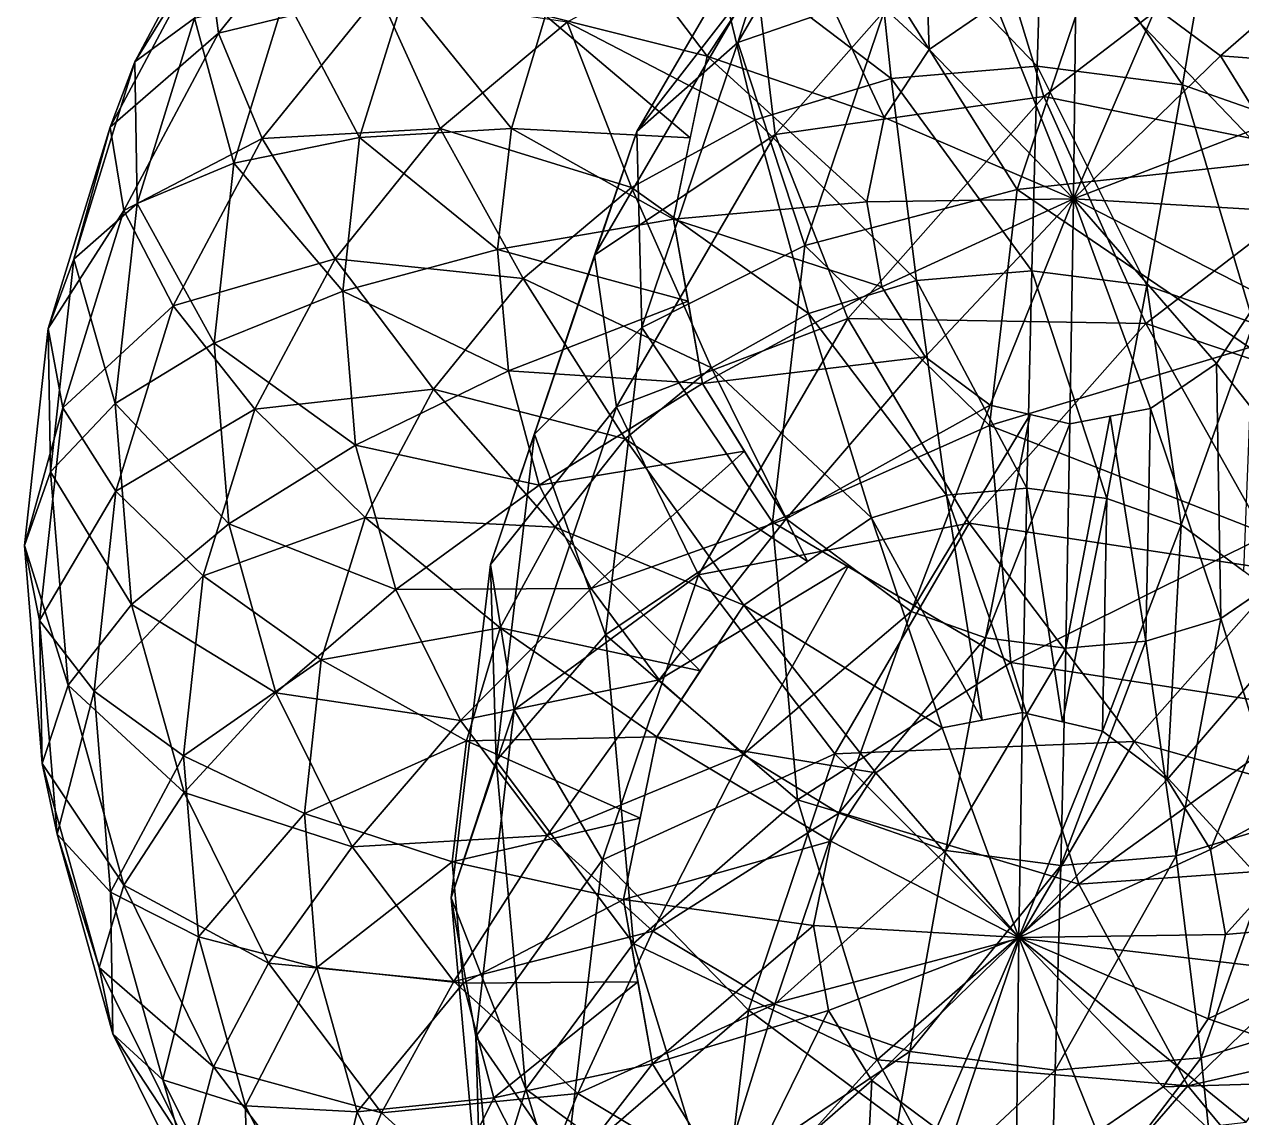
# Model space of a CAD drawing. Extents: x -23.6 to 25, y -17.9 to 25.9.
# Drawn here: x 18.415 to 20.483, y 3.797 to 5.654 of the extents above; entities that cross this region are included whole.
import ezdxf

# ---------------------------------------------------------------- set-up
doc = ezdxf.new("R2010")
doc.units = 0

msp = doc.modelspace()

# ---------------------------------------------------------------- linework, layer by layer
at = {"layer": 'Paume4', "color": 2}
for points in [[(19.88043, 6.0581, -38.76275), (19.62683, 5.62261, -38.94781), (19.72473, 5.93493, -38.19317)], [(19.62683, 5.62261, -38.94781), (19.88043, 6.0581, -38.76275), (19.88775, 5.71337, -39.46807)], [(19.72473, 5.93493, -38.19317), (19.45507, 5.47192, -38.38995), (19.65875, 5.73394, -37.60668)], [(19.45507, 5.47192, -38.38995), (19.72473, 5.93493, -38.19317), (19.62683, 5.62261, -38.94781)], [(19.69018, 5.46679, -37.04418), (20.04449, 5.86755, -36.87023), (19.65875, 5.73394, -37.60668)], [(20.04449, 5.86755, -36.87023), (19.69018, 5.46679, -37.04418), (20.14697, 5.53082, -36.38)], [(20.14697, 5.53082, -36.38), (20.54882, 5.83898, -36.2423), (20.04449, 5.86755, -36.87023)], [(20.54882, 5.83898, -36.2423), (20.14697, 5.53082, -36.38), (20.6817, 5.42303, -35.84277)], [(19.65875, 5.73394, -37.60668), (19.38354, 5.26135, -37.80755), (19.69018, 5.46679, -37.04418)], [(19.38354, 5.26135, -37.80755), (19.65875, 5.73394, -37.60668), (19.45507, 5.47192, -38.38995)], [(20.22668, 5.74414, -39.93762), (20.10156, 5.37286, -40.09265), (19.88775, 5.71337, -39.46807)], [(20.10156, 5.37286, -40.09265), (20.22668, 5.74414, -39.93762), (20.53631, 5.42034, -40.46643)], [(20.63262, 5.7149, -40.3435), (20.53631, 5.42034, -40.46643), (20.22668, 5.74414, -39.93762)], [(19.88775, 5.71337, -39.46807), (19.74096, 5.27795, -39.6499), (19.62683, 5.62261, -38.94781)], [(19.74096, 5.27795, -39.6499), (19.88775, 5.71337, -39.46807), (20.10156, 5.37286, -40.09265)], [(19.62683, 5.62261, -38.94781), (19.46374, 5.13885, -39.14984), (19.45507, 5.47192, -38.38995)], [(19.46374, 5.13885, -39.14984), (19.62683, 5.62261, -38.94781), (19.74096, 5.27795, -39.6499)], [(19.81372, 5.15386, -36.54364), (20.14697, 5.53082, -36.38), (19.69018, 5.46679, -37.04418)], [(20.14697, 5.53082, -36.38), (19.81372, 5.15386, -36.54364), (20.32006, 5.14569, -35.96667)], [(20.32006, 5.14569, -35.96667), (20.6817, 5.42303, -35.84277), (20.14697, 5.53082, -36.38)], [(19.45507, 5.47192, -38.38995), (19.28167, 4.95751, -38.60479), (19.38354, 5.26135, -37.80755)], [(19.28167, 4.95751, -38.60479), (19.45507, 5.47192, -38.38995), (19.46374, 5.13885, -39.14984)], [(19.42053, 5.00378, -37.24096), (19.69018, 5.46679, -37.04418), (19.38354, 5.26135, -37.80755)], [(19.69018, 5.46679, -37.04418), (19.42053, 5.00378, -37.24096), (19.81372, 5.15386, -36.54364)], [(20.53631, 5.42034, -40.46643), (20.49627, 5.10467, -40.59625), (20.10156, 5.37286, -40.09265)], [(20.6817, 5.42303, -35.84277), (20.32006, 5.14569, -35.96667), (20.86425, 4.96148, -35.53308)], [(20.10156, 5.37286, -40.09265), (20.05432, 4.97235, -40.25726), (19.74096, 5.27795, -39.6499)], [(20.05432, 4.97235, -40.25726), (20.10156, 5.37286, -40.09265), (20.49627, 5.10467, -40.59625)], [(19.74096, 5.27795, -39.6499), (19.68554, 4.80828, -39.84289), (19.46374, 5.13885, -39.14984)], [(19.68554, 4.80828, -39.84289), (19.74096, 5.27795, -39.6499), (20.05432, 4.97235, -40.25726)], [(19.38354, 5.26135, -37.80755), (19.20654, 4.73626, -38.02679), (19.42053, 5.00378, -37.24096)], [(19.20654, 4.73626, -38.02679), (19.38354, 5.26135, -37.80755), (19.28167, 4.95751, -38.60479)], [(19.56011, 4.71838, -36.72869), (19.81372, 5.15386, -36.54364), (19.42053, 5.00378, -37.24096)], [(19.81372, 5.15386, -36.54364), (19.56011, 4.71838, -36.72869), (20.02014, 4.80645, -36.11395)], [(20.02014, 4.80645, -36.11395), (20.32006, 5.14569, -35.96667), (19.81372, 5.15386, -36.54364)], [(19.46374, 5.13885, -39.14984), (19.40216, 4.61688, -39.36437), (19.28167, 4.95751, -38.60479)], [(19.40216, 4.61688, -39.36437), (19.46374, 5.13885, -39.14984), (19.68554, 4.80828, -39.84289)], [(20.32006, 5.14569, -35.96667), (20.02014, 4.80645, -36.11395), (20.5559, 4.72497, -35.63867)], [(20.5559, 4.72497, -35.63867), (20.86425, 4.96148, -35.53308), (20.32006, 5.14569, -35.96667)], [(20.49627, 5.10467, -40.59625), (20.52783, 4.78735, -40.7246), (20.05432, 4.97235, -40.25726)], [(19.24713, 4.48937, -37.45581), (19.42053, 5.00378, -37.24096), (19.20654, 4.73626, -38.02679)], [(19.42053, 5.00378, -37.24096), (19.24713, 4.48937, -37.45581), (19.56011, 4.71838, -36.72869)], [(20.05432, 4.97235, -40.25726), (20.09075, 4.56994, -40.42016), (19.68554, 4.80828, -39.84289)], [(20.09075, 4.56994, -40.42016), (20.05432, 4.97235, -40.25726), (20.52783, 4.78735, -40.7246)], [(19.28167, 4.95751, -38.60479), (19.21618, 4.40264, -38.83288), (19.20654, 4.73626, -38.02679)], [(19.21618, 4.40264, -38.83288), (19.28167, 4.95751, -38.60479), (19.40216, 4.61688, -39.36437)], [(19.68554, 4.80828, -39.84289), (19.72833, 4.33636, -40.03393), (19.40216, 4.61688, -39.36437)], [(19.79193, 4.41455, -36.28045), (20.02014, 4.80645, -36.11395), (19.56011, 4.71838, -36.72869)], [(19.72833, 4.33636, -40.03393), (19.68554, 4.80828, -39.84289), (20.09075, 4.56994, -40.42016)], [(20.02014, 4.80645, -36.11395), (19.79193, 4.41455, -36.28045), (20.30017, 4.43572, -35.76428)], [(20.30017, 4.43572, -35.76428), (20.5559, 4.72497, -35.63867), (20.02014, 4.80645, -36.11395)], [(20.52783, 4.78735, -40.7246), (20.61614, 4.4887, -40.84362), (20.09075, 4.56994, -40.42016)], [(19.20654, 4.73626, -38.02679), (19.1397, 4.16986, -38.25958), (19.24713, 4.48937, -37.45581)], [(19.1397, 4.16986, -38.25958), (19.20654, 4.73626, -38.02679), (19.21618, 4.40264, -38.83288)], [(19.39703, 4.23461, -36.93072), (19.56011, 4.71838, -36.72869), (19.24713, 4.48937, -37.45581)], [(19.56011, 4.71838, -36.72869), (19.39703, 4.23461, -36.93072), (19.79193, 4.41455, -36.28045)], [(20.5559, 4.72497, -35.63867), (20.30017, 4.43572, -35.76428), (20.84661, 4.28161, -35.40447)], [(19.40216, 4.61688, -39.36437), (19.4497, 4.09252, -39.57659), (19.21618, 4.40264, -38.83288)], [(19.4497, 4.09252, -39.57659), (19.40216, 4.61688, -39.36437), (19.72833, 4.33636, -40.03393)], [(20.09075, 4.56994, -40.42016), (20.20593, 4.19335, -40.57012), (19.72833, 4.33636, -40.03393)], [(20.20593, 4.19335, -40.57012), (20.09075, 4.56994, -40.42016), (20.61614, 4.4887, -40.84362)], [(19.18164, 3.93444, -37.68389), (19.24713, 4.48937, -37.45581), (19.1397, 4.16986, -38.25958)], [(19.24713, 4.48937, -37.45581), (19.18164, 3.93444, -37.68389), (19.39703, 4.23461, -36.93072)], [(20.61614, 4.4887, -40.84362), (20.78747, 4.23449, -40.94207), (20.20593, 4.19335, -40.57012)], [(20.10552, 4.10156, -35.90625), (20.30017, 4.43572, -35.76428), (19.79193, 4.41455, -36.28045)], [(20.30017, 4.43572, -35.76428), (20.10552, 4.10156, -35.90625), (20.66851, 4.03509, -35.51025)], [(20.66851, 4.03509, -35.51025), (20.84661, 4.28161, -35.40447), (20.30017, 4.43572, -35.76428)], [(19.64514, 3.97918, -36.46228), (19.79193, 4.41455, -36.28045), (19.39703, 4.23461, -36.93072)], [(19.79193, 4.41455, -36.28045), (19.64514, 3.97918, -36.46228), (20.10552, 4.10156, -35.90625)], [(19.21618, 4.40264, -38.83288), (19.26672, 3.84509, -39.05853), (19.1397, 4.16986, -38.25958)], [(19.26672, 3.84509, -39.05853), (19.21618, 4.40264, -38.83288), (19.4497, 4.09252, -39.57659)], [(19.72833, 4.33636, -40.03393), (19.86334, 3.89477, -40.20983), (19.4497, 4.09252, -39.57659)], [(19.86334, 3.89477, -40.20983), (19.72833, 4.33636, -40.03393), (20.20593, 4.19335, -40.57012)], [(19.33544, 3.7127, -37.1452), (19.39703, 4.23461, -36.93072), (19.18164, 3.93444, -37.68389)], [(19.39703, 4.23461, -36.93072), (19.33544, 3.7127, -37.1452), (19.64514, 3.97918, -36.46228)], [(20.39147, 3.85076, -40.70416), (20.20593, 4.19335, -40.57012), (20.78747, 4.23449, -40.94207)], [(20.78747, 4.23449, -40.94207), (20.95886, 3.98034, -41.04046), (20.39147, 3.85076, -40.70416)], [(20.20593, 4.19335, -40.57012), (20.39147, 3.85076, -40.70416), (19.86334, 3.89477, -40.20983)], [(19.1397, 4.16986, -38.25958), (19.19128, 3.60076, -38.48992), (19.18164, 3.93444, -37.68389)], [(19.19128, 3.60076, -38.48992), (19.1397, 4.16986, -38.25958), (19.26672, 3.84509, -39.05853)], [(19.98034, 3.73022, -36.06134), (20.10552, 4.10156, -35.90625), (19.64514, 3.97918, -36.46228)], [(20.10552, 4.10156, -35.90625), (19.98034, 3.73022, -36.06134), (20.49047, 3.78863, -35.61602)], [(20.49047, 3.78863, -35.61602), (20.66851, 4.03509, -35.51025), (20.10552, 4.10156, -35.90625)], [(19.4497, 4.09252, -39.57659), (19.59973, 3.6018, -39.77203), (19.26672, 3.84509, -39.05853)], [(19.59973, 3.6018, -39.77203), (19.4497, 4.09252, -39.57659), (19.86334, 3.89477, -40.20983)], [(19.58972, 3.50946, -36.65533), (19.64514, 3.97918, -36.46228), (19.33544, 3.7127, -37.1452)], [(19.64514, 3.97918, -36.46228), (19.58972, 3.50946, -36.65533), (19.98034, 3.73022, -36.06134)], [(20.63928, 3.55041, -40.81909), (20.39147, 3.85076, -40.70416), (20.95886, 3.98034, -41.04046)], [(19.23217, 3.37695, -37.90954), (19.18164, 3.93444, -37.68389), (19.19128, 3.60076, -38.48992)], [(19.18164, 3.93444, -37.68389), (19.23217, 3.37695, -37.90954), (19.33544, 3.7127, -37.1452)], [(19.86334, 3.89477, -40.20983), (20.08093, 3.49304, -40.36694), (19.59973, 3.6018, -39.77203)], [(20.08093, 3.49304, -40.36694), (19.86334, 3.89477, -40.20983), (20.39147, 3.85076, -40.70416)], [(20.39147, 3.85076, -40.70416), (20.63928, 3.55041, -40.81909), (20.08093, 3.49304, -40.36694)], [(19.26672, 3.84509, -39.05853), (19.42626, 3.32336, -39.26629), (19.19128, 3.60076, -38.48992)], [(19.42626, 3.32336, -39.26629), (19.26672, 3.84509, -39.05853), (19.59973, 3.6018, -39.77203)]]:
    msp.add_3dface(points, dxfattribs=at)
at = {"layer": 'Pouce5', "color": 2}
for points in [[(19.72235, 5.82305, -38.07501), (19.9392, 5.97125, -38.00811), (19.9522, 5.61114, -38.25909)], [(20.06445, 5.68792, -38.22448), (19.9522, 5.61114, -38.25909), (19.9392, 5.97125, -38.00811)], [(18.74462, 5.63885, -36.16217), (18.95587, 5.90008, -36.04937), (18.72497, 5.78674, -36.46453)], [(18.95587, 5.90008, -36.04937), (18.74462, 5.63885, -36.16217), (19.0177, 5.70526, -35.78967)], [(20.14526, 5.89953, -35.37145), (19.85473, 5.87506, -35.39019), (20.13543, 5.58288, -35.23492)], [(20.13543, 5.58288, -35.23492), (20.38244, 5.55102, -35.24047), (20.14526, 5.89953, -35.37145)], [(20.43493, 5.8623, -35.37792), (20.14526, 5.89953, -35.37145), (20.38244, 5.55102, -35.24047)], [(18.76324, 5.89166, -36.78271), (18.60241, 5.59002, -36.91046), (18.72497, 5.78674, -36.46453)], [(18.60241, 5.59002, -36.91046), (18.76324, 5.89166, -36.78271), (18.70373, 5.66412, -37.21441)], [(19.85473, 5.87506, -35.39019), (19.58331, 5.79241, -35.432), (19.88763, 5.56195, -35.25091)], [(19.88763, 5.56195, -35.25091), (20.13543, 5.58288, -35.23492), (19.85473, 5.87506, -35.39019)], [(20.38244, 5.55102, -35.24047), (20.61187, 5.47039, -35.26641), (20.43493, 5.8623, -35.37792)], [(20.70397, 5.76776, -35.40838), (20.43493, 5.8623, -35.37792), (20.61187, 5.47039, -35.26641)], [(19.3001, 5.66876, -37.98498), (19.39318, 5.8399, -37.91241), (19.57452, 5.59942, -38.17059)], [(19.64843, 5.71124, -38.1228), (19.57452, 5.59942, -38.17059), (19.39318, 5.8399, -37.91241)], [(19.57452, 5.59942, -38.17059), (19.72235, 5.82305, -38.07501), (19.87567, 5.49536, -38.30859)], [(19.9522, 5.61114, -38.25909), (19.87567, 5.49536, -38.30859), (19.72235, 5.82305, -38.07501)], [(19.58331, 5.79241, -35.432), (19.33691, 5.65759, -35.49438), (19.65625, 5.49145, -35.28656)], [(19.65625, 5.49145, -35.28656), (19.88763, 5.56195, -35.25091), (19.58331, 5.79241, -35.432)], [(20.44696, 5.60028, -38.24865), (20.33685, 5.68188, -38.21875), (20.67797, 5.802, -38.05487)], [(20.67797, 5.802, -38.05487), (20.81976, 5.57196, -38.14434), (20.44696, 5.60028, -38.24865)], [(18.72497, 5.78674, -36.46453), (18.56079, 5.47882, -36.5949), (18.74462, 5.63885, -36.16217)], [(18.56079, 5.47882, -36.5949), (18.72497, 5.78674, -36.46453), (18.60241, 5.59002, -36.91046)], [(20.06445, 5.68792, -38.22448), (20.20104, 5.71398, -38.20971), (20.19708, 5.35723, -38.39172)], [(20.20104, 5.71398, -38.20971), (20.33685, 5.68188, -38.21875), (20.19708, 5.35723, -38.39172)], [(20.19708, 5.35723, -38.39172), (20.19708, 5.35723, -38.39172), (20.20104, 5.71398, -38.20971)], [(18.85815, 5.70166, -37.49963), (18.77044, 5.41809, -37.61779), (18.70373, 5.66412, -37.21441)], [(18.81903, 5.45953, -35.89581), (19.0177, 5.70526, -35.78967), (18.74462, 5.63885, -36.16217)], [(18.77044, 5.41809, -37.61779), (18.85815, 5.70166, -37.49963), (18.98437, 5.46124, -37.85968)], [(19.0177, 5.70526, -35.78967), (18.81903, 5.45953, -35.89581), (19.12139, 5.47668, -35.57458)], [(19.0592, 5.703, -37.75891), (18.98437, 5.46124, -37.85968), (18.85815, 5.70166, -37.49963)], [(18.98437, 5.46124, -37.85968), (19.0592, 5.703, -37.75891), (19.24261, 5.47692, -38.06488)], [(19.12139, 5.47668, -35.57458), (19.33691, 5.65759, -35.49438), (19.0177, 5.70526, -35.78967)], [(19.3001, 5.66876, -37.98498), (19.24261, 5.47692, -38.06488), (19.0592, 5.703, -37.75891)], [(19.9522, 5.61114, -38.25909), (20.06445, 5.68792, -38.22448), (20.19708, 5.35723, -38.39172)], [(20.19708, 5.35723, -38.39172), (20.19708, 5.35723, -38.39172), (20.06445, 5.68792, -38.22448)], [(19.24261, 5.47692, -38.06488), (19.3001, 5.66876, -37.98498), (19.54608, 5.46112, -38.22778)], [(19.57452, 5.59942, -38.17059), (19.54608, 5.46112, -38.22778), (19.3001, 5.66876, -37.98498)], [(20.19708, 5.35723, -38.39172), (20.19708, 5.35723, -38.39172), (20.33685, 5.68188, -38.21875)], [(20.33685, 5.68188, -38.21875), (20.44696, 5.60028, -38.24865), (20.19708, 5.35723, -38.39172)], [(18.70373, 5.66412, -37.21441), (18.60626, 5.34906, -37.3457), (18.60241, 5.59002, -36.91046)], [(18.60626, 5.34906, -37.3457), (18.70373, 5.66412, -37.21441), (18.77044, 5.41809, -37.61779)], [(19.33691, 5.65759, -35.49438), (19.12139, 5.47668, -35.57458), (19.4461, 5.37652, -35.33972)], [(19.4461, 5.37652, -35.33972), (19.65625, 5.49145, -35.28656), (19.33691, 5.65759, -35.49438)], [(18.58374, 5.33721, -36.28991), (18.74462, 5.63885, -36.16217), (18.56079, 5.47882, -36.5949)], [(18.74462, 5.63885, -36.16217), (18.58374, 5.33721, -36.28991), (18.81903, 5.45953, -35.89581)], [(19.87567, 5.49536, -38.30859), (19.9522, 5.61114, -38.25909), (20.19708, 5.35723, -38.39172)], [(20.19708, 5.35723, -38.39172), (20.19708, 5.35723, -38.39172), (19.9522, 5.61114, -38.25909)], [(18.60241, 5.59002, -36.91046), (18.49877, 5.25506, -37.05004), (18.56079, 5.47882, -36.5949)], [(18.49877, 5.25506, -37.05004), (18.60241, 5.59002, -36.91046), (18.60626, 5.34906, -37.3457)], [(19.5177, 5.32281, -38.28503), (19.57452, 5.59942, -38.17059), (19.84625, 5.35217, -38.36785)], [(19.87567, 5.49536, -38.30859), (19.84625, 5.35217, -38.36785), (19.57452, 5.59942, -38.17059)], [(20.19708, 5.35723, -38.39172), (20.19708, 5.35723, -38.39172), (20.44696, 5.60028, -38.24865)], [(20.44696, 5.60028, -38.24865), (20.52038, 5.4812, -38.29498), (20.19708, 5.35723, -38.39172)], [(20.52038, 5.4812, -38.29498), (20.44696, 5.60028, -38.24865), (20.81976, 5.57196, -38.14434)], [(20.13543, 5.58288, -35.23492), (19.88763, 5.56195, -35.25091), (20.12615, 5.23492, -35.15765)], [(20.12615, 5.23492, -35.15765), (20.32147, 5.20977, -35.16204), (20.13543, 5.58288, -35.23492)], [(20.38244, 5.55102, -35.24047), (20.13543, 5.58288, -35.23492), (20.32147, 5.20977, -35.16204)], [(19.88763, 5.56195, -35.25091), (19.65625, 5.49145, -35.28656), (19.93023, 5.21838, -35.17028)], [(19.93023, 5.21838, -35.17028), (20.12615, 5.23492, -35.15765), (19.88763, 5.56195, -35.25091)], [(20.32147, 5.20977, -35.16204), (20.5028, 5.14599, -35.18255), (20.38244, 5.55102, -35.24047)], [(20.61187, 5.47039, -35.26641), (20.38244, 5.55102, -35.24047), (20.5028, 5.14599, -35.18255)], [(19.65625, 5.49145, -35.28656), (19.4461, 5.37652, -35.33972), (19.74719, 5.16265, -35.19848)], [(19.74719, 5.16265, -35.19848), (19.93023, 5.21838, -35.17028), (19.65625, 5.49145, -35.28656)], [(19.84625, 5.35217, -38.36785), (19.87567, 5.49536, -38.30859), (20.19708, 5.35723, -38.39172)], [(20.19708, 5.35723, -38.39172), (20.19708, 5.35723, -38.39172), (19.87567, 5.49536, -38.30859)], [(20.19708, 5.35723, -38.39172), (20.19708, 5.35723, -38.39172), (20.52038, 5.4812, -38.29498)], [(20.52038, 5.4812, -38.29498), (20.54595, 5.33679, -38.35308), (20.19708, 5.35723, -38.39172)], [(18.56079, 5.47882, -36.5949), (18.45501, 5.1369, -36.73742), (18.58374, 5.33721, -36.28991)], [(18.45501, 5.1369, -36.73742), (18.56079, 5.47882, -36.5949), (18.49877, 5.25506, -37.05004)], [(18.66766, 5.17578, -36.01593), (18.81903, 5.45953, -35.89581), (18.58374, 5.33721, -36.28991)], [(18.81903, 5.45953, -35.89581), (18.66766, 5.17578, -36.01593), (18.94262, 5.25555, -35.67004)], [(18.98437, 5.46124, -37.85968), (18.95593, 5.2005, -37.96673), (18.77044, 5.41809, -37.61779)], [(18.94262, 5.25555, -35.67004), (19.12139, 5.47668, -35.57458), (18.81903, 5.45953, -35.89581)], [(19.12139, 5.47668, -35.57458), (18.94262, 5.25555, -35.67004), (19.26232, 5.22222, -35.40814)], [(18.95593, 5.2005, -37.96673), (18.98437, 5.46124, -37.85968), (19.2185, 5.27148, -38.14929)], [(19.24261, 5.47692, -38.06488), (19.2185, 5.27148, -38.14929), (18.98437, 5.46124, -37.85968)], [(19.26232, 5.22222, -35.40814), (19.4461, 5.37652, -35.33972), (19.12139, 5.47668, -35.57458)], [(19.2185, 5.27148, -38.14929), (19.24261, 5.47692, -38.06488), (19.5177, 5.32281, -38.28503)], [(19.54608, 5.46112, -38.22778), (19.5177, 5.32281, -38.28503), (19.24261, 5.47692, -38.06488)], [(18.77044, 5.41809, -37.61779), (18.73712, 5.11236, -37.7434), (18.60626, 5.34906, -37.3457)], [(18.73712, 5.11236, -37.7434), (18.77044, 5.41809, -37.61779), (18.95593, 5.2005, -37.96673)], [(19.4461, 5.37652, -35.33972), (19.26232, 5.22222, -35.40814), (19.58197, 5.07043, -35.24102)], [(19.58197, 5.07043, -35.24102), (19.74719, 5.16265, -35.19848), (19.4461, 5.37652, -35.33972)], [(19.87176, 5.2077, -38.42596), (19.84625, 5.35217, -38.36785), (20.19708, 5.35723, -38.39172)], [(20.19708, 5.35723, -38.39172), (20.19708, 5.35723, -38.39172), (19.84625, 5.35217, -38.36785)], [(19.94519, 5.08862, -38.47229), (19.87176, 5.2077, -38.42596), (20.19708, 5.35723, -38.39172)], [(20.19708, 5.35723, -38.39172), (20.19708, 5.35723, -38.39172), (19.87176, 5.2077, -38.42596)], [(20.05535, 5.00695, -38.50219), (19.94519, 5.08862, -38.47229), (20.19708, 5.35723, -38.39172)], [(20.19708, 5.35723, -38.39172), (20.19708, 5.35723, -38.39172), (19.94519, 5.08862, -38.47229)], [(20.19116, 4.97491, -38.51116), (20.05535, 5.00695, -38.50219), (20.19708, 5.35723, -38.39172)], [(20.19708, 5.35723, -38.39172), (20.19708, 5.35723, -38.39172), (20.05535, 5.00695, -38.50219)], [(20.32769, 5.00097, -38.49645), (20.19116, 4.97491, -38.51116), (20.19708, 5.35723, -38.39172)], [(20.19708, 5.35723, -38.39172), (20.19708, 5.35723, -38.39172), (20.19116, 4.97491, -38.51116)], [(20.19708, 5.35723, -38.39172), (20.19708, 5.35723, -38.39172), (20.54595, 5.33679, -38.35308)], [(20.54595, 5.33679, -38.35308), (20.51654, 5.19354, -38.41235), (20.19708, 5.35723, -38.39172)], [(20.19708, 5.35723, -38.39172), (20.19708, 5.35723, -38.39172), (20.51654, 5.19354, -38.41235)], [(20.51654, 5.19354, -38.41235), (20.44, 5.07769, -38.46185), (20.19708, 5.35723, -38.39172)], [(20.19708, 5.35723, -38.39172), (20.19708, 5.35723, -38.39172), (20.44, 5.07769, -38.46185)], [(20.44, 5.07769, -38.46185), (20.32769, 5.00097, -38.49645), (20.19708, 5.35723, -38.39172)], [(20.19708, 5.35723, -38.39172), (20.19708, 5.35723, -38.39172), (20.32769, 5.00097, -38.49645)], [(18.4801, 5.00219, -36.42956), (18.58374, 5.33721, -36.28991), (18.45501, 5.1369, -36.73742)], [(18.58374, 5.33721, -36.28991), (18.4801, 5.00219, -36.42956), (18.66766, 5.17578, -36.01593)], [(18.60626, 5.34906, -37.3457), (18.56921, 5.00933, -37.48529), (18.49877, 5.25506, -37.05004)], [(18.56921, 5.00933, -37.48529), (18.60626, 5.34906, -37.3457), (18.73712, 5.11236, -37.7434)], [(19.84625, 5.35217, -38.36785), (19.87176, 5.2077, -38.42596), (19.5177, 5.32281, -38.28503)], [(19.5177, 5.32281, -38.28503), (19.54235, 5.18328, -38.34112), (19.2185, 5.27148, -38.14929)], [(19.56701, 5.04382, -38.39721), (19.5177, 5.32281, -38.28503), (19.87176, 5.2077, -38.42596)], [(18.49877, 5.25506, -37.05004), (18.45935, 4.89379, -37.19842), (18.45501, 5.1369, -36.73742)], [(18.45935, 4.89379, -37.19842), (18.49877, 5.25506, -37.05004), (18.56921, 5.00933, -37.48529)], [(18.80639, 5.00018, -35.77819), (18.94262, 5.25555, -35.67004), (18.66766, 5.17578, -36.01593)], [(18.94262, 5.25555, -35.67004), (18.80639, 5.00018, -35.77819), (19.10986, 5.03369, -35.48956)], [(19.10986, 5.03369, -35.48956), (19.26232, 5.22222, -35.40814), (18.94262, 5.25555, -35.67004)], [(19.2185, 5.27148, -38.14929), (19.23706, 5.065, -38.23291), (18.95593, 5.2005, -37.96673)], [(19.23706, 5.065, -38.23291), (19.2185, 5.27148, -38.14929), (19.54235, 5.18328, -38.34112)], [(20.12615, 5.23492, -35.15765), (19.93023, 5.21838, -35.17028), (20.11767, 4.86566, -35.1427)], [(20.11767, 4.86566, -35.1427), (20.25366, 4.84814, -35.14581), (20.12615, 5.23492, -35.15765)], [(20.32147, 5.20977, -35.16204), (20.12615, 5.23492, -35.15765), (20.25366, 4.84814, -35.14581)], [(19.26232, 5.22222, -35.40814), (19.10986, 5.03369, -35.48956), (19.43572, 4.94976, -35.29461)], [(19.43572, 4.94976, -35.29461), (19.58197, 5.07043, -35.24102), (19.26232, 5.22222, -35.40814)], [(19.93023, 5.21838, -35.17028), (19.74719, 5.16265, -35.19848), (19.98132, 4.85412, -35.15155)], [(19.98132, 4.85412, -35.15155), (20.11767, 4.86566, -35.1427), (19.93023, 5.21838, -35.17028)], [(18.95593, 5.2005, -37.96673), (18.97735, 4.93865, -38.07281), (18.73712, 5.11236, -37.7434)], [(18.97735, 4.93865, -38.07281), (18.95593, 5.2005, -37.96673), (19.23706, 5.065, -38.23291)], [(19.87176, 5.2077, -38.42596), (19.94519, 5.08862, -38.47229), (19.56701, 5.04382, -38.39721)], [(20.25366, 4.84814, -35.14581), (20.37994, 4.80377, -35.16003), (20.32147, 5.20977, -35.16204)], [(20.5028, 5.14599, -35.18255), (20.32147, 5.20977, -35.16204), (20.37994, 4.80377, -35.16003)], [(20.44, 5.07769, -38.46185), (20.51654, 5.19354, -38.41235), (20.66442, 4.79272, -38.46655)], [(18.57025, 4.86071, -36.14727), (18.66766, 5.17578, -36.01593), (18.4801, 5.00219, -36.42956)], [(18.66766, 5.17578, -36.01593), (18.57025, 4.86071, -36.14727), (18.80639, 5.00018, -35.77819)], [(19.54235, 5.18328, -38.34112), (19.56701, 5.04382, -38.39721), (19.23706, 5.065, -38.23291)], [(19.74719, 5.16265, -35.19848), (19.58197, 5.07043, -35.24102), (19.85388, 4.8153, -35.17114)], [(19.85388, 4.8153, -35.17114), (19.98132, 4.85412, -35.15155), (19.74719, 5.16265, -35.19848)], [(18.45501, 5.1369, -36.73742), (18.41479, 4.76818, -36.88891), (18.4801, 5.00219, -36.42956)], [(18.41479, 4.76818, -36.88891), (18.45501, 5.1369, -36.73742), (18.45935, 4.89379, -37.19842)], [(20.37994, 4.80377, -35.16003), (20.48632, 4.72491, -35.18896), (20.5028, 5.14599, -35.18255)], [(18.73712, 5.11236, -37.7434), (18.76226, 4.80529, -37.86779), (18.56921, 5.00933, -37.48529)], [(18.76226, 4.80529, -37.86779), (18.73712, 5.11236, -37.7434), (18.97735, 4.93865, -38.07281)], [(19.7088, 4.81378, -38.48669), (19.56701, 5.04382, -38.39721), (19.94519, 5.08862, -38.47229)], [(19.94519, 5.08862, -38.47229), (20.05535, 5.00695, -38.50219), (19.7088, 4.81378, -38.48669)], [(19.58197, 5.07043, -35.24102), (19.43572, 4.94976, -35.29461), (19.74548, 4.74121, -35.20458)], [(19.74548, 4.74121, -35.20458), (19.85388, 4.8153, -35.17114), (19.58197, 5.07043, -35.24102)], [(20.32769, 5.00097, -38.49645), (20.44, 5.07769, -38.46185), (20.44757, 4.64453, -38.53344)], [(20.66442, 4.79272, -38.46655), (20.44757, 4.64453, -38.53344), (20.44, 5.07769, -38.46185)], [(19.23706, 5.065, -38.23291), (19.28942, 4.87072, -38.31048), (18.97735, 4.93865, -38.07281)], [(19.28942, 4.87072, -38.31048), (19.23706, 5.065, -38.23291), (19.56701, 5.04382, -38.39721)], [(18.99371, 4.81591, -35.58178), (19.10986, 5.03369, -35.48956), (18.80639, 5.00018, -35.77819)], [(19.10986, 5.03369, -35.48956), (18.99371, 4.81591, -35.58178), (19.3164, 4.79962, -35.35937)], [(19.3164, 4.79962, -35.35937), (19.43572, 4.94976, -35.29461), (19.10986, 5.03369, -35.48956)], [(19.56701, 5.04382, -38.39721), (19.63793, 4.92877, -38.44195), (19.28942, 4.87072, -38.31048)], [(18.56921, 5.00933, -37.48529), (18.5971, 4.66809, -37.62347), (18.45935, 4.89379, -37.19842)], [(18.5971, 4.66809, -37.62347), (18.56921, 5.00933, -37.48529), (18.76226, 4.80529, -37.86779)], [(19.92156, 4.65606, -38.54455), (19.7088, 4.81378, -38.48669), (20.05535, 5.00695, -38.50219)], [(20.05535, 5.00695, -38.50219), (20.12322, 4.99096, -38.50671), (19.92156, 4.65606, -38.54455)], [(18.44073, 4.64099, -36.57794), (18.4801, 5.00219, -36.42956), (18.41479, 4.76818, -36.88891)], [(18.4801, 5.00219, -36.42956), (18.44073, 4.64099, -36.57794), (18.57025, 4.86071, -36.14727)], [(18.71868, 4.71667, -35.89636), (18.80639, 5.00018, -35.77819), (18.57025, 4.86071, -36.14727)], [(18.80639, 5.00018, -35.77819), (18.71868, 4.71667, -35.89636), (18.99371, 4.81591, -35.58178)], [(20.04785, 4.61169, -38.55883), (19.92156, 4.65606, -38.54455), (20.12322, 4.99096, -38.50671)], [(20.12322, 4.99096, -38.50671), (20.19116, 4.97491, -38.51116), (20.04785, 4.61169, -38.55883)], [(20.32019, 4.60571, -38.5531), (20.18383, 4.59423, -38.56188), (20.25939, 4.98797, -38.50384)], [(20.19116, 4.97491, -38.51116), (20.25939, 4.98797, -38.50384), (20.18383, 4.59423, -38.56188)], [(20.25939, 4.98797, -38.50384), (20.32769, 5.00097, -38.49645), (20.32019, 4.60571, -38.5531)], [(20.44757, 4.64453, -38.53344), (20.32019, 4.60571, -38.5531), (20.32769, 5.00097, -38.49645)], [(20.18383, 4.59423, -38.56188), (20.04785, 4.61169, -38.55883), (20.19116, 4.97491, -38.51116)], [(19.43572, 4.94976, -35.29461), (19.3164, 4.79962, -35.35937), (19.63702, 4.66711, -35.23809)], [(19.63702, 4.66711, -35.23809), (19.74548, 4.74121, -35.20458), (19.43572, 4.94976, -35.29461)], [(18.97735, 4.93865, -38.07281), (19.04565, 4.69372, -38.17053), (18.76226, 4.80529, -37.86779)], [(19.04565, 4.69372, -38.17053), (18.97735, 4.93865, -38.07281), (19.28942, 4.87072, -38.31048)], [(19.37786, 4.69555, -38.37921), (19.28942, 4.87072, -38.31048), (19.63793, 4.92877, -38.44195)], [(19.63793, 4.92877, -38.44195), (19.7088, 4.81378, -38.48669), (19.37786, 4.69555, -38.37921)], [(18.45935, 4.89379, -37.19842), (18.48907, 4.531, -37.34539), (18.41479, 4.76818, -36.88891)], [(18.48907, 4.531, -37.34539), (18.45935, 4.89379, -37.19842), (18.5971, 4.66809, -37.62347)], [(18.5332, 4.52099, -36.2868), (18.57025, 4.86071, -36.14727), (18.44073, 4.64099, -36.57794)], [(18.57025, 4.86071, -36.14727), (18.5332, 4.52099, -36.2868), (18.71868, 4.71667, -35.89636)], [(19.28942, 4.87072, -38.31048), (19.37786, 4.69555, -38.37921), (19.04565, 4.69372, -38.17053)], [(20.11767, 4.86566, -35.1427), (19.98132, 4.85412, -35.15155), (20.11041, 4.48492, -35.19342)], [(20.11041, 4.48492, -35.19342), (20.17828, 4.46887, -35.19787), (20.11767, 4.86566, -35.1427)], [(20.25366, 4.84814, -35.14581), (20.11767, 4.86566, -35.1427), (20.17828, 4.46887, -35.19787)], [(19.98132, 4.85412, -35.15155), (19.85388, 4.8153, -35.17114), (20.04205, 4.47186, -35.20074)], [(20.04205, 4.47186, -35.20074), (20.11041, 4.48492, -35.19342), (19.98132, 4.85412, -35.15155)], [(20.17828, 4.46887, -35.19787), (20.24615, 4.45288, -35.20239), (20.25366, 4.84814, -35.14581)], [(20.37994, 4.80377, -35.16003), (20.25366, 4.84814, -35.14581), (20.24615, 4.45288, -35.20239)], [(18.76226, 4.80529, -37.86779), (18.84228, 4.51806, -37.98242), (18.5971, 4.66809, -37.62347)], [(18.91894, 4.57415, -35.68255), (18.99371, 4.81591, -35.58178), (18.71868, 4.71667, -35.89636)], [(18.84228, 4.51806, -37.98242), (18.76226, 4.80529, -37.86779), (19.04565, 4.69372, -38.17053)], [(18.99371, 4.81591, -35.58178), (18.91894, 4.57415, -35.68255), (19.22338, 4.62847, -35.43188)], [(19.22338, 4.62847, -35.43188), (19.3164, 4.79962, -35.35937), (18.99371, 4.81591, -35.58178)], [(19.3164, 4.79962, -35.35937), (19.22338, 4.62847, -35.43188), (19.56311, 4.55529, -35.28588)], [(19.56311, 4.55529, -35.28588), (19.63702, 4.66711, -35.23809), (19.3164, 4.79962, -35.35937)], [(19.49304, 4.54028, -38.43902), (19.37786, 4.69555, -38.37921), (19.7088, 4.81378, -38.48669)], [(19.7088, 4.81378, -38.48669), (19.81518, 4.73492, -38.51562), (19.49304, 4.54028, -38.43902)], [(19.85388, 4.8153, -35.17114), (19.63702, 4.66711, -35.23809), (19.97381, 4.45886, -35.20812)], [(19.97381, 4.45886, -35.20812), (20.04205, 4.47186, -35.20074), (19.85388, 4.8153, -35.17114)], [(20.24615, 4.45288, -35.20239), (20.35632, 4.37121, -35.23236), (20.37994, 4.80377, -35.16003)], [(20.59265, 4.64605, -35.21789), (20.37994, 4.80377, -35.16003), (20.35632, 4.37121, -35.23236)], [(18.41479, 4.76818, -36.88891), (18.44506, 4.39788, -37.03887), (18.44073, 4.64099, -36.57794)], [(18.44506, 4.39788, -37.03887), (18.41479, 4.76818, -36.88891), (18.48907, 4.531, -37.34539)], [(18.68536, 4.41094, -36.02191), (18.71868, 4.71667, -35.89636), (18.5332, 4.52099, -36.2868)], [(18.71868, 4.71667, -35.89636), (18.68536, 4.41094, -36.02191), (18.91894, 4.57415, -35.68255)], [(19.63592, 4.41326, -38.48645), (19.49304, 4.54028, -38.43902), (19.81518, 4.73492, -38.51562)], [(19.81518, 4.73492, -38.51562), (19.92156, 4.65606, -38.54455), (19.63592, 4.41326, -38.48645)], [(20.44757, 4.64453, -38.53344), (20.55603, 4.71862, -38.5), (20.55426, 4.29718, -38.50616)], [(19.15582, 4.471, -38.25799), (19.04565, 4.69372, -38.17053), (19.37786, 4.69555, -38.37921)], [(19.37786, 4.69555, -38.37921), (19.49304, 4.54028, -38.43902), (19.15582, 4.471, -38.25799)], [(19.04565, 4.69372, -38.17053), (19.15582, 4.471, -38.25799), (18.84228, 4.51806, -37.98242)], [(18.5971, 4.66809, -37.62347), (18.68609, 4.34893, -37.75085), (18.48907, 4.531, -37.34539)], [(18.68609, 4.34893, -37.75085), (18.5971, 4.66809, -37.62347), (18.84228, 4.51806, -37.98242)], [(19.63702, 4.66711, -35.23809), (19.48919, 4.44348, -35.33367), (19.86151, 4.38214, -35.24279)], [(19.79864, 4.31378, -38.52209), (19.63592, 4.41326, -38.48645), (19.92156, 4.65606, -38.54455)], [(19.86151, 4.38214, -35.24279), (19.97381, 4.45886, -35.20812), (19.63702, 4.66711, -35.23809)], [(19.92156, 4.65606, -38.54455), (20.04785, 4.61169, -38.55883), (19.79864, 4.31378, -38.52209)], [(18.47039, 4.27819, -36.72485), (18.44073, 4.64099, -36.57794), (18.44506, 4.39788, -37.03887)], [(18.44073, 4.64099, -36.57794), (18.47039, 4.27819, -36.72485), (18.5332, 4.52099, -36.2868)], [(20.32019, 4.60571, -38.5531), (20.44757, 4.64453, -38.53344), (20.37127, 4.24145, -38.53436)], [(20.35632, 4.37121, -35.23236), (20.42968, 4.25213, -35.27868), (20.59265, 4.64605, -35.21789)], [(20.55426, 4.29718, -38.50616), (20.37127, 4.24145, -38.53436), (20.44757, 4.64453, -38.53344)], [(20.73443, 4.41601, -35.30737), (20.59265, 4.64605, -35.21789), (20.42968, 4.25213, -35.27868)], [(19.16583, 4.43664, -35.51177), (19.22338, 4.62847, -35.43188), (18.91894, 4.57415, -35.68255)], [(19.22338, 4.62847, -35.43188), (19.16583, 4.43664, -35.51177), (19.48919, 4.44348, -35.33367)], [(19.48919, 4.44348, -35.33367), (19.56311, 4.55529, -35.28588), (19.22338, 4.62847, -35.43188)], [(19.98004, 4.25006, -38.5426), (19.79864, 4.31378, -38.52209), (20.04785, 4.61169, -38.55883)], [(20.04785, 4.61169, -38.55883), (20.18383, 4.59423, -38.56188), (19.98004, 4.25006, -38.5426)], [(20.17541, 4.22497, -38.54693), (19.98004, 4.25006, -38.5426), (20.18383, 4.59423, -38.56188)], [(20.37127, 4.24145, -38.53436), (20.17541, 4.22497, -38.54693), (20.32019, 4.60571, -38.5531)], [(20.18383, 4.59423, -38.56188), (20.32019, 4.60571, -38.5531), (20.17541, 4.22497, -38.54693)], [(18.8905, 4.31341, -35.78961), (18.91894, 4.57415, -35.68255), (18.68536, 4.41094, -36.02191)], [(18.91894, 4.57415, -35.68255), (18.8905, 4.31341, -35.78961), (19.16583, 4.43664, -35.51177)], [(18.48907, 4.531, -37.34539), (18.58361, 4.19165, -37.48077), (18.44506, 4.39788, -37.03887)], [(18.58361, 4.19165, -37.48077), (18.48907, 4.531, -37.34539), (18.68609, 4.34893, -37.75085)], [(19.30316, 4.27581, -38.33306), (19.15582, 4.471, -38.25799), (19.49304, 4.54028, -38.43902)], [(19.49304, 4.54028, -38.43902), (19.63592, 4.41326, -38.48645), (19.30316, 4.27581, -38.33306)], [(18.56109, 4.1798, -36.42498), (18.5332, 4.52099, -36.2868), (18.47039, 4.27819, -36.72485)], [(18.5332, 4.52099, -36.2868), (18.56109, 4.1798, -36.42498), (18.68536, 4.41094, -36.02191)], [(18.84228, 4.51806, -37.98242), (18.97155, 4.25683, -38.08496), (18.68609, 4.34893, -37.75085)], [(18.97155, 4.25683, -38.08496), (18.84228, 4.51806, -37.98242), (19.15582, 4.471, -38.25799)], [(19.15582, 4.471, -38.25799), (19.30316, 4.27581, -38.33306), (18.97155, 4.25683, -38.08496)], [(20.11041, 4.48492, -35.19342), (19.97381, 4.45886, -35.20812), (20.10449, 4.10266, -35.3128)], [(20.24615, 4.45288, -35.20239), (20.11041, 4.48492, -35.19342), (20.10449, 4.10266, -35.3128)], [(20.10449, 4.10266, -35.3128), (20.10449, 4.10266, -35.3128), (20.11041, 4.48492, -35.19342)], [(19.97381, 4.45886, -35.20812), (19.86151, 4.38214, -35.24279), (20.10449, 4.10266, -35.3128)], [(20.10449, 4.10266, -35.3128), (20.10449, 4.10266, -35.3128), (19.97381, 4.45886, -35.20812)], [(20.35632, 4.37121, -35.23236), (20.24615, 4.45288, -35.20239), (20.10449, 4.10266, -35.3128)], [(20.10449, 4.10266, -35.3128), (20.10449, 4.10266, -35.3128), (20.24615, 4.45288, -35.20239)], [(19.14178, 4.2312, -35.59625), (19.16583, 4.43664, -35.51177), (18.8905, 4.31341, -35.78961)], [(19.16583, 4.43664, -35.51177), (19.14178, 4.2312, -35.59625), (19.46075, 4.30511, -35.39086)], [(19.46075, 4.30511, -35.39086), (19.48919, 4.44348, -35.33367), (19.16583, 4.43664, -35.51177)], [(19.48919, 4.44348, -35.33367), (19.43237, 4.16687, -35.44805), (19.78497, 4.26629, -35.29223)], [(19.78497, 4.26629, -35.29223), (19.86151, 4.38214, -35.24279), (19.48919, 4.44348, -35.33367)], [(18.71044, 4.10388, -36.1463), (18.68536, 4.41094, -36.02191), (18.56109, 4.1798, -36.42498)], [(18.68536, 4.41094, -36.02191), (18.71044, 4.10388, -36.1463), (18.8905, 4.31341, -35.78961)], [(19.48272, 4.11352, -38.39379), (19.30316, 4.27581, -38.33306), (19.63592, 4.41326, -38.48645)], [(19.63592, 4.41326, -38.48645), (19.79864, 4.31378, -38.52209), (19.48272, 4.11352, -38.39379)], [(20.42968, 4.25213, -35.27868), (20.45526, 4.10772, -35.33673), (20.73443, 4.41601, -35.30737)], [(20.78381, 4.13708, -35.41955), (20.73443, 4.41601, -35.30737), (20.45526, 4.10772, -35.33673)], [(18.44506, 4.39788, -37.03887), (18.54162, 4.05145, -37.17712), (18.47039, 4.27819, -36.72485)], [(18.54162, 4.05145, -37.17712), (18.44506, 4.39788, -37.03887), (18.58361, 4.19165, -37.48077)], [(19.86151, 4.38214, -35.24279), (19.78497, 4.26629, -35.29223), (20.10449, 4.10266, -35.3128)], [(20.10449, 4.10266, -35.3128), (20.10449, 4.10266, -35.3128), (19.86151, 4.38214, -35.24279)], [(20.42968, 4.25213, -35.27868), (20.35632, 4.37121, -35.23236), (20.10449, 4.10266, -35.3128)], [(20.10449, 4.10266, -35.3128), (20.10449, 4.10266, -35.3128), (20.35632, 4.37121, -35.23236)], [(18.68609, 4.34893, -37.75085), (18.82971, 4.05871, -37.8648), (18.58361, 4.19165, -37.48077)], [(18.82971, 4.05871, -37.8648), (18.68609, 4.34893, -37.75085), (18.97155, 4.25683, -38.08496)], [(18.91192, 4.05157, -35.89569), (18.8905, 4.31341, -35.78961), (18.71044, 4.10388, -36.1463)], [(18.8905, 4.31341, -35.78961), (18.91192, 4.05157, -35.89569), (19.14178, 4.2312, -35.59625)], [(19.43237, 4.16687, -35.44805), (19.46075, 4.30511, -35.39086), (19.14178, 4.2312, -35.59625)], [(19.68963, 3.98937, -38.43817), (19.48272, 4.11352, -38.39379), (19.79864, 4.31378, -38.52209)], [(19.79864, 4.31378, -38.52209), (19.98004, 4.25006, -38.5426), (19.68963, 3.98937, -38.43817)], [(20.37127, 4.24145, -38.53436), (20.55426, 4.29718, -38.50616), (20.41381, 3.89788, -38.45367)], [(20.64526, 3.96832, -38.41802), (20.41381, 3.89788, -38.45367), (20.55426, 4.29718, -38.50616)], [(18.565, 3.93884, -36.86029), (18.47039, 4.27819, -36.72485), (18.54162, 4.05145, -37.17712)], [(18.47039, 4.27819, -36.72485), (18.565, 3.93884, -36.86029), (18.56109, 4.1798, -36.42498)], [(19.14428, 4.02801, -38.17297), (18.97155, 4.25683, -38.08496), (19.30316, 4.27581, -38.33306)], [(19.30316, 4.27581, -38.33306), (19.48272, 4.11352, -38.39379), (19.14428, 4.02801, -38.17297)], [(19.75555, 4.1231, -35.3515), (19.78497, 4.26629, -35.29223), (19.43237, 4.16687, -35.44805)], [(19.78497, 4.26629, -35.29223), (19.75555, 4.1231, -35.3515), (20.10449, 4.10266, -35.3128)], [(20.10449, 4.10266, -35.3128), (20.10449, 4.10266, -35.3128), (19.78497, 4.26629, -35.29223)], [(18.97155, 4.25683, -38.08496), (19.14428, 4.02801, -38.17297), (18.82971, 4.05871, -37.8648)], [(19.91906, 3.90875, -38.46411), (19.68963, 3.98937, -38.43817), (19.98004, 4.25006, -38.5426)], [(19.98004, 4.25006, -38.5426), (20.17541, 4.22497, -38.54693), (19.91906, 3.90875, -38.46411)], [(20.45526, 4.10772, -35.33673), (20.42968, 4.25213, -35.27868), (20.10449, 4.10266, -35.3128)], [(20.10449, 4.10266, -35.3128), (20.10449, 4.10266, -35.3128), (20.42968, 4.25213, -35.27868)], [(20.41381, 3.89788, -38.45367), (20.16607, 3.87701, -38.46966), (20.37127, 4.24145, -38.53436)], [(20.17541, 4.22497, -38.54693), (20.37127, 4.24145, -38.53436), (20.16607, 3.87701, -38.46966)], [(19.16027, 4.02471, -35.6798), (19.14178, 4.2312, -35.59625), (18.91192, 4.05157, -35.89569)], [(19.14178, 4.2312, -35.59625), (19.16027, 4.02471, -35.6798), (19.43237, 4.16687, -35.44805)], [(20.16607, 3.87701, -38.46966), (19.91906, 3.90875, -38.46411), (20.17541, 4.22497, -38.54693)], [(18.58361, 4.19165, -37.48077), (18.73632, 3.88311, -37.60192), (18.54162, 4.05145, -37.17712)], [(18.65002, 3.86059, -36.55236), (18.56109, 4.1798, -36.42498), (18.565, 3.93884, -36.86029)], [(18.56109, 4.1798, -36.42498), (18.65002, 3.86059, -36.55236), (18.71044, 4.10388, -36.1463)], [(18.73632, 3.88311, -37.60192), (18.58361, 4.19165, -37.48077), (18.82971, 4.05871, -37.8648)], [(19.45703, 4.02734, -35.50415), (19.43237, 4.16687, -35.44805), (19.16027, 4.02471, -35.6798)], [(19.43237, 4.16687, -35.44805), (19.48175, 3.88787, -35.56024), (19.75555, 4.1231, -35.3515)], [(20.72698, 3.86041, -35.53399), (20.78381, 4.13708, -35.41955), (20.42584, 3.96447, -35.39599)], [(20.45526, 4.10772, -35.33673), (20.42584, 3.96447, -35.39599), (20.78381, 4.13708, -35.41955)], [(19.78112, 3.97863, -35.4096), (19.75555, 4.1231, -35.3515), (19.48175, 3.88787, -35.56024)], [(20.10449, 4.10266, -35.3128), (20.10449, 4.10266, -35.3128), (19.75555, 4.1231, -35.3515)], [(19.75555, 4.1231, -35.3515), (19.78112, 3.97863, -35.4096), (20.10449, 4.10266, -35.3128)], [(18.79052, 3.81658, -36.26098), (18.71044, 4.10388, -36.1463), (18.65002, 3.86059, -36.55236)], [(18.71044, 4.10388, -36.1463), (18.79052, 3.81658, -36.26098), (18.91192, 4.05157, -35.89569)], [(19.35485, 3.83764, -38.2442), (19.14428, 4.02801, -38.17297), (19.48272, 4.11352, -38.39379)], [(19.48272, 4.11352, -38.39379), (19.68963, 3.98937, -38.43817), (19.35485, 3.83764, -38.2442)], [(20.10449, 4.10266, -35.3128), (20.10449, 4.10266, -35.3128), (19.78112, 3.97863, -35.4096)], [(19.78112, 3.97863, -35.4096), (19.85449, 3.85955, -35.45593), (20.10449, 4.10266, -35.3128)], [(20.10449, 4.10266, -35.3128), (20.10449, 4.10266, -35.3128), (19.85449, 3.85955, -35.45593)], [(19.85449, 3.85955, -35.45593), (19.96466, 3.77789, -35.4859), (20.10449, 4.10266, -35.3128)], [(20.10449, 4.10266, -35.3128), (20.10449, 4.10266, -35.3128), (19.96466, 3.77789, -35.4859)], [(19.96466, 3.77789, -35.4859), (20.10046, 3.74584, -35.49481), (20.10449, 4.10266, -35.3128)], [(20.10046, 3.74584, -35.49481), (20.23706, 3.77191, -35.4801), (20.10449, 4.10266, -35.3128)], [(20.10449, 4.10266, -35.3128), (20.10449, 4.10266, -35.3128), (20.10046, 3.74584, -35.49481)], [(20.42584, 3.96447, -35.39599), (20.45526, 4.10772, -35.33673), (20.10449, 4.10266, -35.3128)], [(20.10449, 4.10266, -35.3128), (20.10449, 4.10266, -35.3128), (20.45526, 4.10772, -35.33673)], [(20.10449, 4.10266, -35.3128), (20.10449, 4.10266, -35.3128), (20.23706, 3.77191, -35.4801)], [(20.23706, 3.77191, -35.4801), (20.3493, 3.84863, -35.44549), (20.10449, 4.10266, -35.3128)], [(20.10449, 4.10266, -35.3128), (20.10449, 4.10266, -35.3128), (20.3493, 3.84863, -35.44549)], [(20.3493, 3.84863, -35.44549), (20.42584, 3.96447, -35.39599), (20.10449, 4.10266, -35.3128)], [(20.10449, 4.10266, -35.3128), (20.10449, 4.10266, -35.3128), (20.42584, 3.96447, -35.39599)], [(18.82971, 4.05871, -37.8648), (19.02166, 3.80444, -37.96264), (18.73632, 3.88311, -37.60192)], [(19.02166, 3.80444, -37.96264), (18.82971, 4.05871, -37.8648), (19.14428, 4.02801, -38.17297)], [(18.54162, 4.05145, -37.17712), (18.6975, 3.73651, -37.30078), (18.565, 3.93884, -36.86029)], [(18.6975, 3.73651, -37.30078), (18.54162, 4.05145, -37.17712), (18.73632, 3.88311, -37.60192)], [(18.98022, 3.80664, -35.9934), (18.91192, 4.05157, -35.89569), (18.79052, 3.81658, -36.26098)], [(18.91192, 4.05157, -35.89569), (18.98022, 3.80664, -35.9934), (19.16027, 4.02471, -35.6798)], [(19.21264, 3.83044, -35.75738), (19.16027, 4.02471, -35.6798), (18.98022, 3.80664, -35.9934)], [(19.14428, 4.02801, -38.17297), (19.35485, 3.83764, -38.2442), (19.02166, 3.80444, -37.96264)], [(19.16027, 4.02471, -35.6798), (19.21264, 3.83044, -35.75738), (19.45703, 4.02734, -35.50415)], [(19.48175, 3.88787, -35.56024), (19.45703, 4.02734, -35.50415), (19.21264, 3.83044, -35.75738)], [(19.59753, 3.69207, -38.29626), (19.35485, 3.83764, -38.2442), (19.68963, 3.98937, -38.43817)], [(19.48175, 3.88787, -35.56024), (19.62353, 3.65783, -35.64971), (19.78112, 3.97863, -35.4096)], [(19.68963, 3.98937, -38.43817), (19.91906, 3.90875, -38.46411), (19.59753, 3.69207, -38.29626)], [(19.85449, 3.85955, -35.45593), (19.78112, 3.97863, -35.4096), (19.62353, 3.65783, -35.64971)], [(20.42584, 3.96447, -35.39599), (20.3493, 3.84863, -35.44549), (20.72698, 3.86041, -35.53399)], [(20.41381, 3.89788, -38.45367), (20.64526, 3.96832, -38.41802), (20.44677, 3.58477, -38.31445)], [(20.71813, 3.66741, -38.27258), (20.44677, 3.58477, -38.31445), (20.64526, 3.96832, -38.41802)], [(18.71765, 3.63024, -36.98144), (18.565, 3.93884, -36.86029), (18.6975, 3.73651, -37.30078)], [(18.565, 3.93884, -36.86029), (18.71765, 3.63024, -36.98144), (18.65002, 3.86059, -36.55236)], [(19.86651, 3.59753, -38.32666), (19.59753, 3.69207, -38.29626), (19.91906, 3.90875, -38.46411)], [(19.91906, 3.90875, -38.46411), (20.16607, 3.87701, -38.46966), (19.86651, 3.59753, -38.32666)], [(19.21264, 3.83044, -35.75738), (19.30108, 3.65527, -35.82611), (19.48175, 3.88787, -35.56024)], [(19.55261, 3.77282, -35.60498), (19.48175, 3.88787, -35.56024), (19.30108, 3.65527, -35.82611)], [(20.44677, 3.58477, -38.31445), (20.15625, 3.5603, -38.33312), (20.41381, 3.89788, -38.45367)], [(20.16607, 3.87701, -38.46966), (20.41381, 3.89788, -38.45367), (20.15625, 3.5603, -38.33312)], [(18.73632, 3.88311, -37.60192), (18.94042, 3.61267, -37.70599), (18.6975, 3.73651, -37.30078)], [(18.94042, 3.61267, -37.70599), (18.73632, 3.88311, -37.60192), (19.02166, 3.80444, -37.96264)], [(20.15625, 3.5603, -38.33312), (19.86651, 3.59753, -38.32666), (20.16607, 3.87701, -38.46966)], [(18.7937, 3.57037, -36.66632), (18.65002, 3.86059, -36.55236), (18.71765, 3.63024, -36.98144)], [(18.65002, 3.86059, -36.55236), (18.7937, 3.57037, -36.66632), (18.79052, 3.81658, -36.26098)], [(19.62353, 3.65783, -35.64971), (19.83624, 3.50012, -35.70758), (19.85449, 3.85955, -35.45593)], [(19.96466, 3.77789, -35.4859), (19.85449, 3.85955, -35.45593), (19.83624, 3.50012, -35.70758)], [(20.3493, 3.84863, -35.44549), (20.23706, 3.77191, -35.4801), (20.57916, 3.63677, -35.62957)], [(20.57916, 3.63677, -35.62957), (20.72698, 3.86041, -35.53399), (20.3493, 3.84863, -35.44549)], [(18.98022, 3.80664, -35.9934), (19.09039, 3.58392, -36.08087), (19.21264, 3.83044, -35.75738)], [(19.25561, 3.59289, -38.0418), (19.02166, 3.80444, -37.96264), (19.35485, 3.83764, -38.2442)], [(19.30108, 3.65527, -35.82611), (19.21264, 3.83044, -35.75738), (19.09039, 3.58392, -36.08087)], [(19.35485, 3.83764, -38.2442), (19.59753, 3.69207, -38.29626), (19.25561, 3.59289, -38.0418)], [(18.91979, 3.55541, -36.36346), (18.79052, 3.81658, -36.26098), (18.7937, 3.57037, -36.66632)], [(18.79052, 3.81658, -36.26098), (18.91979, 3.55541, -36.36346), (18.98022, 3.80664, -35.9934)], [(19.09039, 3.58392, -36.08087), (18.98022, 3.80664, -35.9934), (18.91979, 3.55541, -36.36346)], [(19.02166, 3.80444, -37.96264), (19.25561, 3.59289, -38.0418), (18.94042, 3.61267, -37.70599)]]:
    msp.add_3dface(points, dxfattribs=at)

doc.saveas('drawing.dxf')
